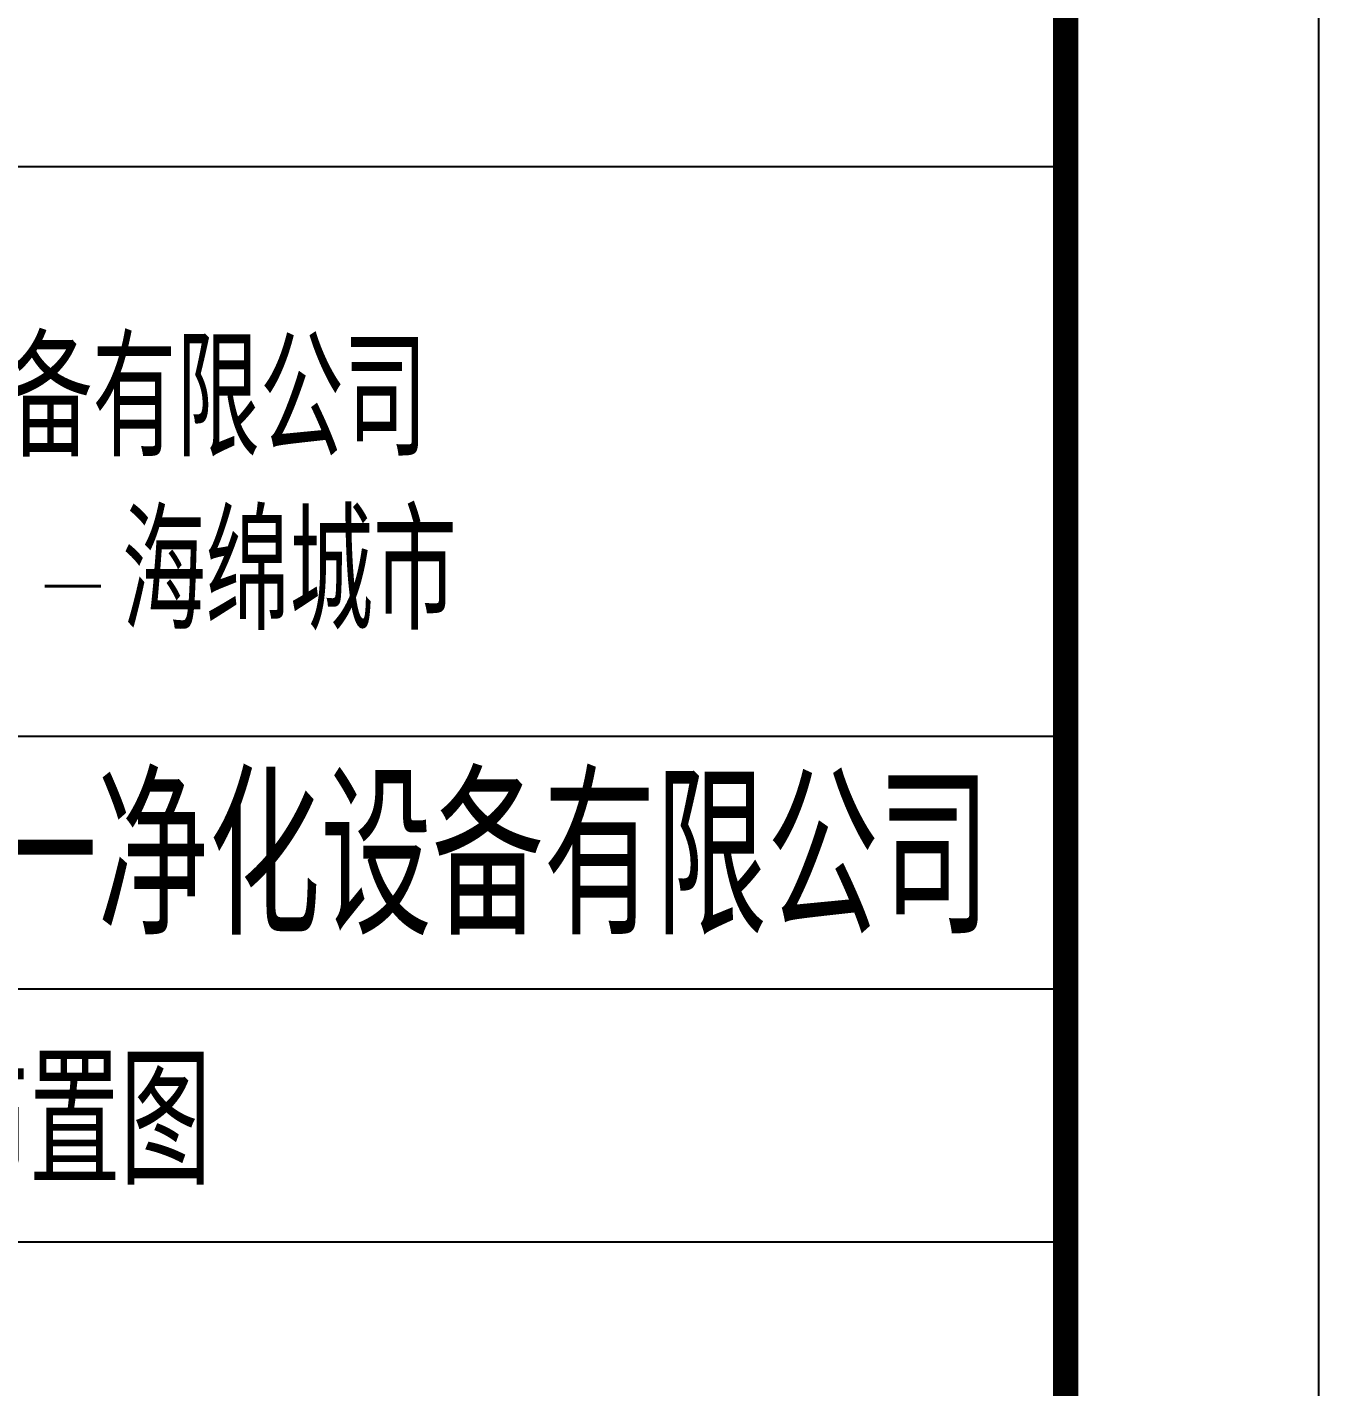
# Model space of a CAD drawing. Header units: millimetres. Extents: x 684779 to 686470, y 2544898 to 2545979.
# Drawn here: x 686072.39 to 686112.56, y 2545274.61 to 2545316.91 of the extents above; entities that cross this region are included whole.
import ezdxf

# ---------------------------------------------------------------- set-up
doc = ezdxf.new("R2010")
doc.units = ezdxf.units.MM
for name, color, linetype in [('13', 13, 'Continuous'), ('14', 14, 'Continuous'), ('PUB_TITLE', 4, 'Continuous')]:
    doc.layers.add(name, color=color, linetype=linetype)
doc.styles.add('_TCH_AXIS', font='COMPLEX', dxfattribs={"bigfont": 'GBCBIG'})
doc.styles.add('_TCH_DIM', font='SIMPLEX', dxfattribs={"bigfont": 'GBCBIG'})

# ---------------------------------------------------------------- blocks, each defined once
blk = doc.blocks.new('图框')
at = {"layer": '14', "color": 14}
for p, q in [((97766, -65297), (121362, -65297)), ((97702, -70613), (121299, -70613)), ((97702, -72973), (121299, -72973)), ((97702, -75332), (121299, -75332))]:
    blk.add_line(p, q, dxfattribs=at)
at = {"layer": 'PUB_TITLE', "color": 14}
blk.add_lwpolyline([(-2490, -114031), (123660, -114031), (123660, -24931), (-2490, -24931)], close=True, dxfattribs=at)
at = {"layer": 'PUB_TITLE', "color": 14, "const_width": 236}
blk.add_lwpolyline([(3409, -111671), (121299, -111671), (121299, -27291), (3409, -27291)], close=True, dxfattribs=at)
at = {"layer": '13', "color": 7, "style": '_TCH_DIM'}
for s, height, p in [('佛山市天地元一净化设备有限公司', 1085.11, (103623, -68004)), ('海绵城市', 1085.1, (112492, -69623)), ('佛山市天地元一净化设备有限公司', 1446.81, (104969, -72466))]:
    blk.add_text(s, height=height, dxfattribs=at).set_placement(p)
at = {"layer": '13', "color": 7, "style": '_TCH_DIM', "width": 0.705882}
blk.add_text('-', height=956, dxfattribs=at).set_placement((111657, -69623))

msp = doc.modelspace()

# ---------------------------------------------------------------- block references
at = {"xscale": 0.003333333, "yscale": 0.003333333, "zscale": 0.003333333}
msp.add_blockref('图框', (685700.361, 2545530.23), dxfattribs=at)

# ---------------------------------------------------------------- texts
at = {"layer": '13', "color": 7, "style": '_TCH_AXIS'}
msp.add_text('海绵城市下垫层布置图', height=3.9328, dxfattribs=at).set_placement((686049.794, 2545280.9))

doc.saveas('drawing.dxf')
